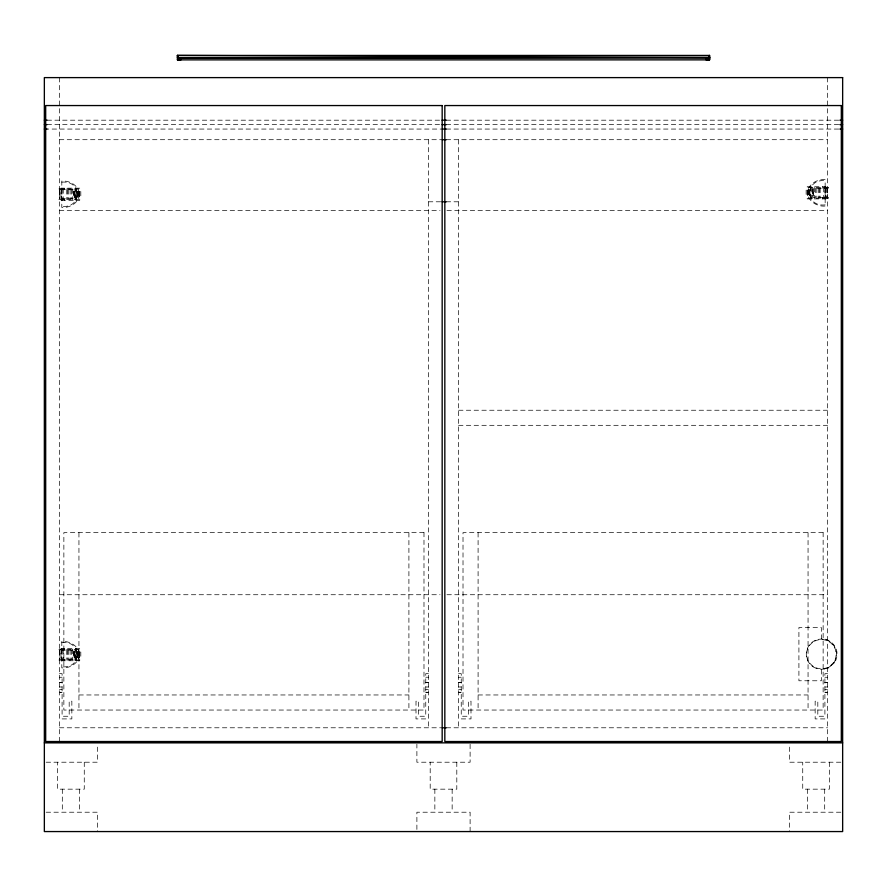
<?xml version="1.0" encoding="UTF-8"?>
<svg xmlns="http://www.w3.org/2000/svg" width="887" height="887" viewBox="0 0 887 887"><rect width="100%" height="100%" fill="white"/><g stroke="black" fill="none" stroke-linecap="round" stroke-linejoin="round"><path stroke-width="0.67" stroke-dasharray="4.43 3.33" d="M79.453 191.592L79.453 196.914L80.817 196.914L80.817 191.592L79.453 191.592L79.453 196.914M79.453 652.012L79.453 657.334L80.817 657.334L80.817 652.012L79.453 652.012L79.453 657.334M807.503 190.162L807.503 195.484L806.139 195.484L806.139 190.162L807.503 190.162L807.503 195.484M76.692 192.102L76.992 191.193L76.992 197.313L77.624 191.603L79.22 191.215L79.22 197.291L77.624 196.903L76.992 191.193M76.692 652.51L76.992 651.601L76.992 657.733L77.624 652.012L79.22 651.623L79.22 657.711L77.624 657.322L76.992 651.601M810.263 194.974L809.964 195.883L809.964 189.751L809.332 195.473L807.735 195.861L807.735 189.774L809.332 190.162L809.964 195.883M77.845 197.313L77.845 191.193M77.845 657.733L77.845 651.601M809.11 189.751L809.11 195.883M61.802 182.19C82.369 179.85 82.369 208.656 61.802 206.316M825.154 204.886C804.587 207.214 804.587 178.42 825.154 180.748M61.802 642.609C82.369 640.27 82.369 669.075 61.802 666.736M47.122 120.188L440.728 120.188M446.272 120.188L839.878 120.188M47.122 124.623L440.728 124.623M446.272 124.623L839.878 124.623M44.35 129.058L440.728 129.058M446.272 129.058L839.911 129.058M59.429 139.702L440.761 139.702M446.239 139.702L827.571 139.702M828.314 187.501L808.09 187.501L808.09 198.145L828.314 198.145M428.421 201.792L440.761 201.792M446.239 201.792L458.579 201.792M59.429 210.662L440.041 210.662M446.959 210.662L827.571 210.662M458.579 410.237L827.571 410.237M458.579 425.316L827.571 425.316M59.429 594.733L440.041 594.733M446.959 594.733L827.571 594.733M78.865 649.351L58.642 649.351L58.653 650.104L74.131 650.104L74.131 659.229L58.642 659.229L58.653 659.995L78.865 659.995M59.429 673.676L62.09 673.676L62.09 716.252L69.186 716.252L69.186 701.173L71.847 701.173L71.847 718.913L59.429 718.913M428.421 673.676L425.76 673.676L425.76 716.252L418.664 716.252L418.664 701.173L416.003 701.173L416.003 718.913L428.421 718.913M458.579 673.676L461.24 673.676L461.24 716.252L468.336 716.252L468.336 701.173L470.997 701.173L470.997 718.913L458.579 718.913M827.571 673.676L824.91 673.676L824.91 716.252L817.814 716.252L817.814 701.173L815.153 701.173L815.153 718.913L827.571 718.913M59.429 677.313L62.09 677.224M425.76 677.224L428.421 677.224M458.579 677.313L461.24 677.224M824.91 677.224L827.571 677.313M59.429 682.458L62.09 682.458M425.76 682.458L428.421 682.458M458.579 682.458L461.24 682.458M824.91 682.458L827.571 682.458M59.429 682.546L62.09 682.546M425.76 682.546L428.421 682.546M458.579 682.546L461.24 682.546M824.91 682.546L827.571 682.546M59.429 686.993L62.09 686.981M425.76 686.981L428.421 686.993M458.579 686.993L461.24 686.981M824.91 686.981L827.571 686.981M59.429 689.642L62.09 689.642M425.76 689.642L428.421 689.642M458.579 689.642L461.24 689.642M824.91 689.642L827.571 689.642M78.943 694.964L408.907 694.964M478.093 694.964L808.057 694.964M59.429 727.783L440.761 727.783M446.239 727.783L827.571 727.783M46.168 762.21L97.57 762.21L97.57 744.248M840.832 762.21L789.43 762.21L789.43 744.248M46.168 812.215L97.57 812.215L97.57 831.562M840.832 812.215L789.43 812.215L789.43 831.562M809.964 189.751L810.263 190.661M76.992 197.313L76.692 196.404M76.992 657.733L76.692 656.823M829.345 762.21L829.345 789.164L802.735 789.164L802.735 762.21M828.303 187.501L828.314 188.255L812.825 188.255L812.825 197.38L828.314 197.38L828.303 198.145M827.682 187.501L827.682 188.255M827.682 197.38L827.682 198.145M827.571 77.612L827.571 742.862M827.405 188.255L827.405 197.38M827.127 188.255L827.127 197.38M825.997 187.501L825.997 186.736L807.225 186.736L807.225 198.899L825.997 198.899L825.997 198.145M825.974 188.255L826.041 197.38M825.797 187.501L825.897 198.145M825.62 187.501L825.62 198.145M825.265 187.501L825.265 188.255M825.265 197.38L825.265 198.145M824.999 186.736L824.999 187.501M824.899 188.255L824.899 197.38M824.999 198.145L824.999 198.899M824.688 789.164L824.688 812.215M824.2 187.501L824.2 188.255M824.2 197.38L824.2 198.145M823.724 187.501L823.724 198.145M822.637 186.736L822.77 188.255M822.77 197.38L822.637 198.899M820.087 188.255L820.087 197.38M819.743 188.255L819.743 197.38M818.657 188.255L818.657 197.38M816.838 188.255L816.838 197.38M815.386 188.255L815.386 197.38M814.466 187.501L814.466 198.145M813.235 189.774L813.235 195.861M812.503 189.774L812.503 195.861M811.882 187.501L811.782 198.145M810.906 186.736L810.84 198.899M808.988 189.774L808.988 195.861M808.844 189.751L808.844 195.883M808.722 189.774L808.722 195.861M808.057 532.643L808.057 710.043M807.392 789.164L807.392 812.215M478.093 532.643L478.093 710.043M470.11 744.248L470.11 762.21L416.89 762.21L416.89 744.248M470.11 831.562L470.11 812.215L416.89 812.215L416.89 831.562M458.579 139.702L458.579 727.783M456.805 762.21L456.805 789.164L430.195 789.164L430.195 762.21M452.148 789.164L452.148 812.215M434.852 789.164L434.852 812.215M428.421 139.702L428.421 727.783M408.907 532.643L408.907 710.043M84.265 762.21L84.265 789.164L57.655 789.164L57.655 762.21M79.608 789.164L79.608 812.215M78.943 532.643L78.943 710.043M78.111 191.193L78.111 197.313M78.111 651.601L78.111 657.733M77.967 191.215L77.967 197.291M77.967 651.623L77.967 657.711M74.453 191.215L74.453 197.291M74.453 651.623L74.453 657.711M73.721 191.215L73.721 197.291M73.721 651.623L73.721 657.711M72.49 188.931L72.49 199.575M72.49 649.351L72.49 659.995M71.57 189.696L71.57 198.81M71.57 650.104L71.57 659.229M70.117 189.696L70.117 198.81M70.117 650.104L70.117 659.229M68.299 189.696L68.299 198.81M68.299 650.104L68.299 659.229M67.212 189.696L67.212 198.81M67.212 650.104L67.212 659.229M66.869 189.696L66.869 198.81M66.869 650.104L66.869 659.229M64.319 188.166L64.319 188.931M64.319 199.575L64.319 200.34M64.319 648.585L64.319 649.351M64.319 659.995L64.319 660.748M64.186 188.931L64.186 189.696M64.186 198.81L64.186 199.575M64.186 649.351L64.186 650.104M64.186 659.229L64.186 659.995M63.232 188.931L63.232 199.575M63.232 649.351L63.232 659.995M62.755 188.931L62.755 189.696M62.755 198.81L62.755 199.575M62.755 649.351L62.755 650.104M62.755 659.229L62.755 659.995M62.312 789.164L62.312 812.215M62.057 189.696L62.057 198.81M62.057 650.104L62.057 659.229M61.957 188.166L61.957 188.931M61.957 199.575L61.957 200.34M61.957 648.585L61.957 649.351M61.957 659.995L61.957 660.748M61.336 188.931L61.336 189.696M61.336 198.81L61.336 199.575M61.336 649.351L61.336 650.104M61.336 659.229L61.336 659.995M61.159 188.931L61.159 199.575M61.159 649.351L61.159 659.995M59.828 189.696L59.828 198.81M59.828 650.104L59.828 659.229M59.507 189.696L59.551 198.81M59.551 650.104L59.507 659.229M59.429 77.612L59.429 742.862M79.331 194.253C79.032 202.89 69.707 208.123 61.802 207.458L61.802 181.048C69.707 180.383 79.032 185.616 79.331 194.253M79.331 654.673C79.032 663.299 69.707 668.543 61.802 667.878L61.802 641.467C69.707 640.802 79.032 646.035 79.331 654.673M808.19 189.374C805.152 199.231 816.151 207.081 825.154 206.028L825.154 179.617C818.291 179.152 810.707 182.655 808.19 189.374M834.556 662.6L828.513 667.989L821.362 669.596L821.362 680.772L798.91 680.772L798.91 627.552L821.362 627.552L821.362 638.729C827.127 638.596 832.616 642.066 835.354 647.1A15.367 15.367 0 0 1 834.556 662.6M812.381 642.521L809.643 645.215A14.502 14.502 0 0 0 809.576 663.032L812.304 665.738A14.946 14.946 0 0 0 830.332 665.804L833.081 663.11A14.502 14.502 0 0 0 833.148 645.292L830.42 642.587A14.946 14.946 0 0 0 812.392 642.521M79.73 188.166L60.959 188.166L60.959 200.34L79.73 200.34L79.73 188.166M78.865 188.931L58.642 188.931L58.642 189.696L74.131 189.696L74.131 198.81L58.642 198.81L58.642 199.575L78.865 199.575L78.865 188.931M813.446 189.774L812.292 189.774L812.292 195.861L813.446 195.861L813.446 189.774M74.663 191.215L73.499 191.215L73.499 197.291L74.663 197.291L74.663 191.215M423.986 532.643L63.864 532.643L63.864 710.043L423.986 710.043L423.986 532.643M823.136 532.643L463.014 532.643L463.014 710.043L823.136 710.043L823.136 532.643M79.73 648.585L60.959 648.585L60.959 660.748L79.73 660.748L79.73 648.585M74.663 651.623L73.499 651.623L73.499 657.711L74.663 657.711L74.663 651.623M62.09 692.292L59.429 692.292L62.09 692.303M428.421 692.292L425.76 692.292L428.421 692.303M461.24 692.292L458.579 692.292L461.24 692.303M827.571 692.292L824.91 692.292L827.571 692.303M76.116 200.34L76.116 188.166L76.049 200.34M76.116 660.748L76.116 648.585L76.049 660.748M75.173 199.575L75.173 188.931L75.129 199.575M75.173 659.995L75.173 649.351L75.073 659.995M813.157 666.836A15.101 15.101 0 0 0 836.441 654.928A15.101 15.101 0 0 0 814.488 640.724A15.101 15.101 0 0 0 813.157 666.836"/><path stroke-width="1.33" d="M177.489 55.437L177.4 59.872L709.6 59.872L709.6 55.437L177.4 55.437L178.176 57.877L177.766 59.872L177.4 55.437L709.6 57.511L709.234 59.872L708.824 57.877L180.948 58.087L177.4 57.511M177.489 59.872L177.633 58.786M709.5 57.644L707.615 59.872L707.615 58.032L706.861 59.872L706.052 58.087L706.052 59.872L706.861 58.076L708.269 57.965L708.824 59.872L709.6 57.511L178.176 57.877L178.176 59.872L178.73 57.965L179.385 59.872L180.139 58.076L180.948 59.872L180.948 58.087L178.176 57.877L178.73 59.872L179.385 58.032L180.139 59.872L180.948 58.087M44.35 120.188L47.122 120.188M442.114 120.188L446.272 120.188M839.878 120.188L842.65 120.188M44.35 124.623L47.122 124.623M442.114 124.623L446.272 124.623M839.878 124.623L842.65 124.623M44.35 129.058L47.122 129.058M442.114 129.058L446.272 129.058M839.878 129.058L842.65 129.058M442.125 139.702L446.239 139.702M442.125 201.792L446.239 201.792M442.125 727.783L446.239 727.783M44.35 742.862L842.65 742.862M177.977 58.841L178.176 59.872M709.5 55.437L709.5 59.872L709.234 57.766L708.269 57.965L707.615 59.872L706.861 58.076L706.861 59.872M709.234 55.437L709.234 59.872M708.824 57.877L708.824 59.872M180.139 58.076L180.139 59.872M179.385 58.032L179.385 59.872M178.73 57.965L178.73 59.872M177.755 55.437L177.755 59.872M842.65 77.612L44.35 77.612L44.35 831.562L842.65 831.562L842.65 77.612M442.169 105.553L45.681 105.553L45.681 741.532L442.169 741.532L442.169 105.553M841.319 105.553L444.83 105.553L444.83 741.532L841.319 741.532L841.319 105.553"/></g></svg>
